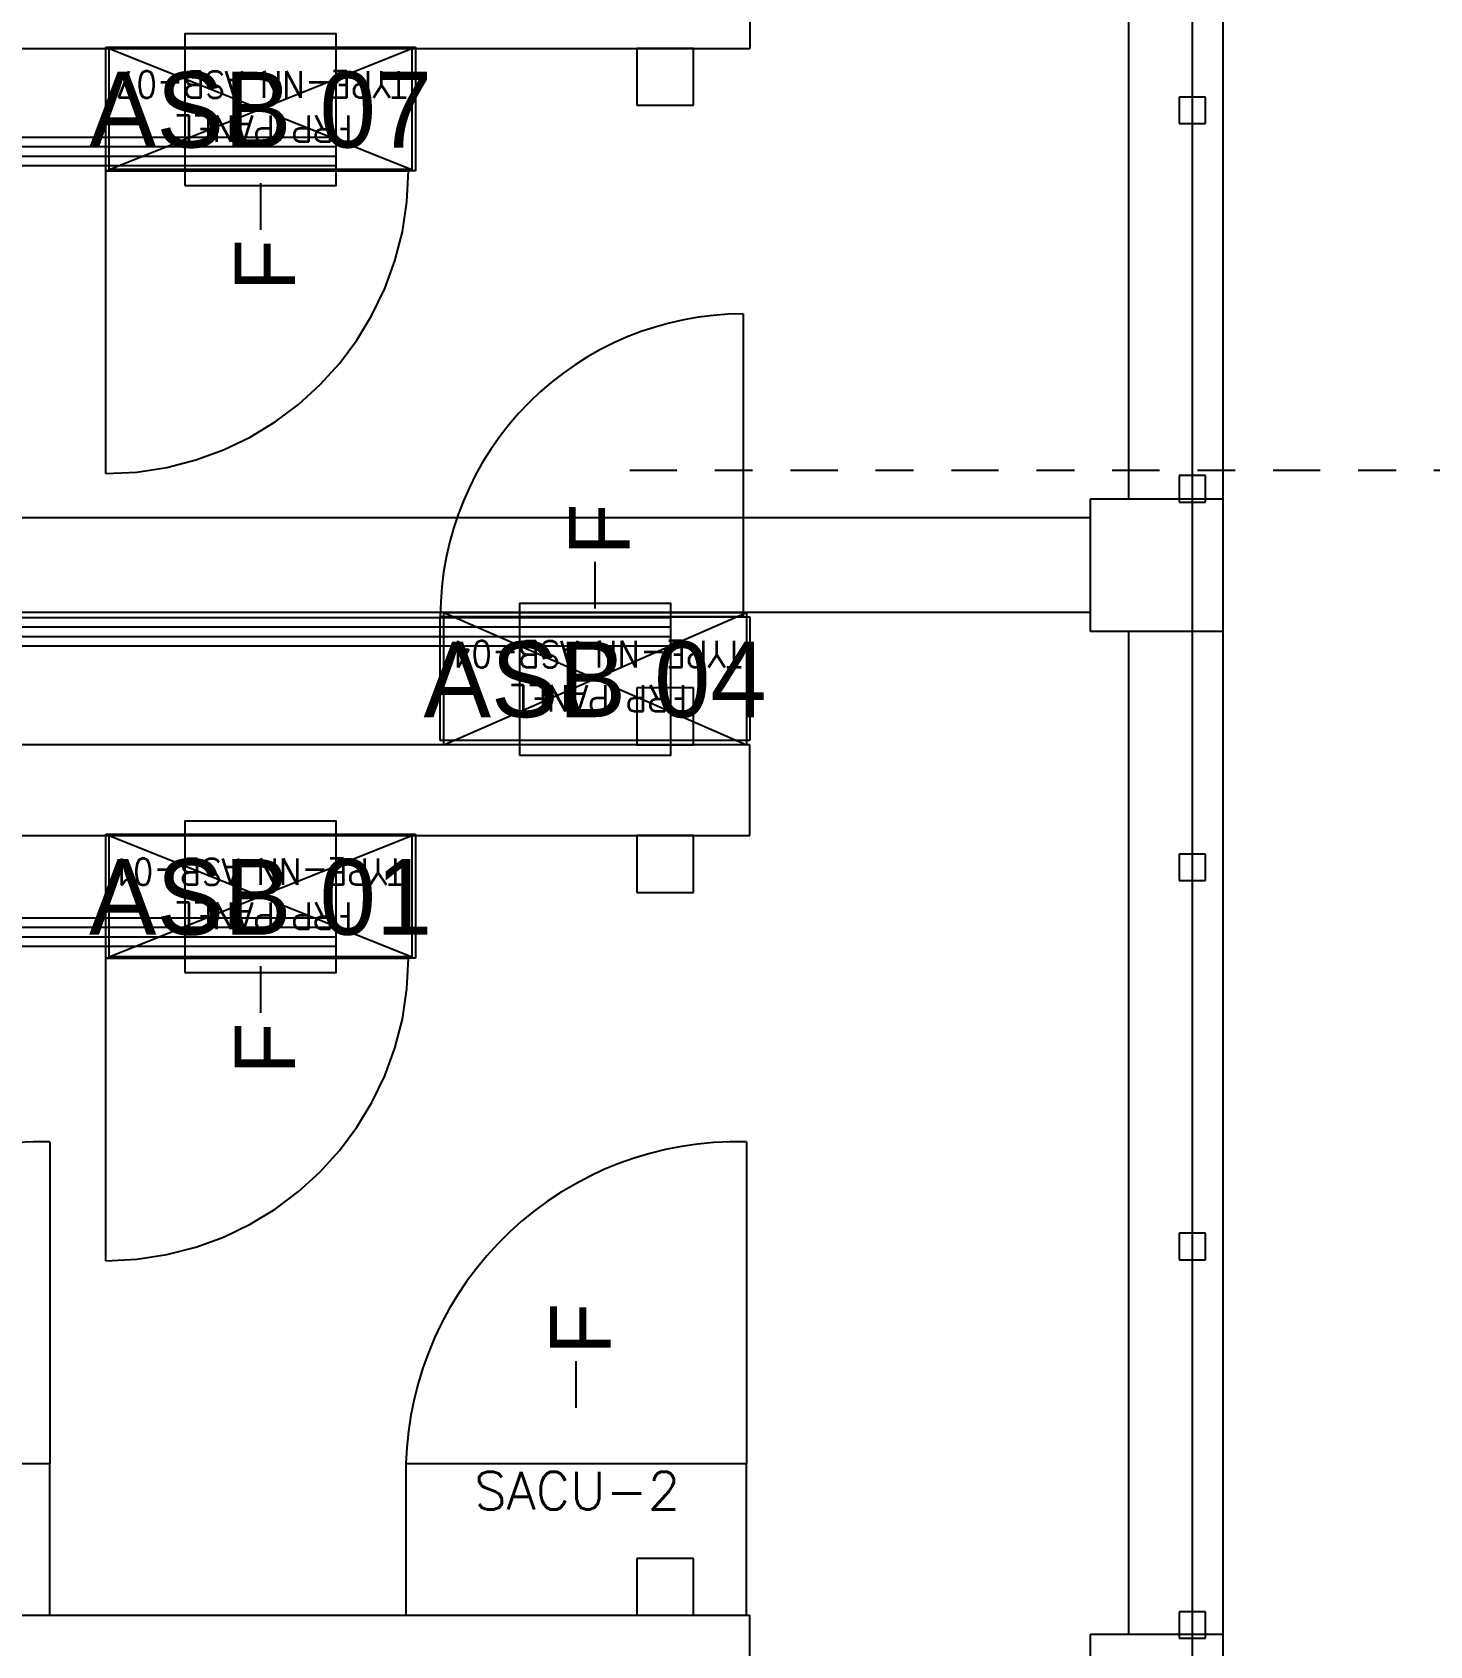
# Model space of a CAD drawing. Header units: metres. Extents: x 532315 to 532639, y 2674519 to 2674914.
# Drawn here: x 532470.621 to 532474.314, y 2674744.073 to 2674748.336 of the extents above; entities that cross this region are included whole.
import ezdxf
from ezdxf.enums import TextEntityAlignment as Align

# ---------------------------------------------------------------- set-up
doc = ezdxf.new("R2010")
doc.units = ezdxf.units.M
doc.header["$MEASUREMENT"] = 0
for name, pattern in [('CENTER', [2, 1.25, -0.25, 0.25, -0.25]), ('DASHED', [0.75, 0.5, -0.25]), ('HIDDEN', [0.375, 0.25, -0.125]), ('PHANTOM', [63.5, 31.75, -6.35, 6.35, -6.35, 6.35, -6.35])]:
    doc.linetypes.add(name, pattern=pattern)
for name, color, linetype in [('1', 5, 'Continuous'), ('IDT', 7, 'Continuous'), ('LT Cable(AG) INV to LT Panel BL-07', 2, 'Continuous')]:
    doc.layers.add(name, color=color, linetype=linetype)
doc.styles.add('Arial', font='arial.ttf')
doc.styles.add('RomanS', font='romans.shx')
doc.styles.get("Standard").update_dxf_attribs({"font": 'Adani Regular.ttf'})

# ---------------------------------------------------------------- blocks, each defined once
blk = doc.blocks.new('ASB')
at = {"layer": '1', "color": 5}
blk.add_lwpolyline([(-0.2, -0.2), (0.2, -0.2), (0.2, 0.2), (-0.2, 0.2)], close=True, dxfattribs=at)
at = {"layer": '1', "color": 7}
blk.add_attdef('ID', text='', height=0.2, dxfattribs=at).set_placement((0, 0), align=Align.MIDDLE_CENTER)
blk = doc.blocks.new('IDT')
at = {"layer": 'IDT', "color": 8, "linetype": 'PHANTOM', "ltscale": 0.25}
blk.add_line((25.6331, 9.1603), (25.6331, 16.0353), dxfattribs=at)
at = {"layer": 'IDT', "color": 8}
for p, q in [((25.552, 15.0601), (25.552, 15.4101)), ((25.902, 15.4101), (25.902, 15.0601)), ((25.902, 15.0601), (25.552, 15.0601)), ((25.552, 12.4101), (25.552, 15.0601)), ((25.5981, 15.0703), (25.5981, 15.0003)), ((25.6681, 15.0703), (25.5981, 15.0703)), ((25.6681, 15.0003), (25.6681, 15.0703)), ((25.802, 12.4101), (25.802, 15.0601)), ((32.6992, 15.0097), (26.802, 15.0097)), ((26.951, 15.0097), (26.951, 14.8597)), ((27.101, 15.0097), (26.951, 15.0097)), ((27.101, 14.8597), (27.101, 15.0097)), ((25.5981, 15.0003), (25.6681, 15.0003)), ((26.951, 14.8597), (27.101, 14.8597)), ((25.5981, 14.0703), (25.5981, 14.0003)), ((25.6681, 14.0703), (25.5981, 14.0703)), ((25.6681, 14.0003), (25.6681, 14.0703)), ((25.5981, 14.0003), (25.6681, 14.0003)), ((27.686, 13.2732), (28.504, 13.2732)), ((27.686, 12.9462), (27.686, 13.2732)), ((27.695, 12.9497), (27.695, 13.2697)), ((27.695, 13.2697), (28.495, 13.2697)), ((28.495, 13.2697), (27.695, 12.9497)), ((28.495, 12.9497), (27.695, 13.2697)), ((28.495, 13.2697), (28.495, 12.9497)), ((28.504, 13.2732), (28.504, 12.9462)), ((26.951, 13.0997), (26.951, 12.9497)), ((27.101, 13.0997), (26.951, 13.0997)), ((27.101, 12.9497), (27.101, 13.0997)), ((25.5981, 13.0685), (25.5981, 12.9985)), ((25.6681, 13.0685), (25.5981, 13.0685)), ((25.6681, 12.9985), (25.6681, 13.0685)), ((25.5981, 12.9985), (25.6681, 12.9985)), ((32.6992, 12.9497), (26.802, 12.9497)), ((26.951, 12.9497), (27.101, 12.9497)), ((28.504, 12.9462), (27.686, 12.9462)), ((28.495, 12.9497), (27.695, 12.9497)), ((26.802, 12.7097), (32.6992, 12.7097)), ((26.811, 12.3601), (26.811, 12.7097)), ((26.811, 12.7097), (27.611, 12.7097)), ((27.611, 12.7097), (26.811, 12.3601)), ((27.611, 12.3601), (26.811, 12.7097)), ((26.951, 12.7097), (26.951, 12.5597)), ((27.101, 12.7097), (26.951, 12.7097)), ((27.101, 12.5597), (27.101, 12.7097)), ((27.611, 12.7097), (27.611, 12.3601)), ((26.802, 12.6984), (27.62, 12.6984)), ((26.802, 12.3714), (26.802, 12.6984)), ((27.62, 12.6984), (27.62, 12.3714)), ((26.951, 12.5597), (27.101, 12.5597)), ((25.552, 12.0601), (25.552, 12.4101)), ((25.552, 12.4101), (25.902, 12.4101)), ((25.902, 12.4101), (25.902, 12.0601)), ((27.62, 12.3714), (26.802, 12.3714)), ((25.902, 12.3601), (29.552, 12.3601)), ((27.611, 12.3601), (26.811, 12.3601)), ((25.902, 12.1101), (29.552, 12.1101)), ((25.5981, 12.0685), (25.5981, 11.9985)), ((25.6681, 12.0685), (25.5981, 12.0685)), ((25.6681, 11.9985), (25.6681, 12.0685)), ((25.902, 12.0601), (25.552, 12.0601)), ((25.552, 9.4101), (25.552, 12.0601)), ((25.802, 9.4101), (25.802, 12.0601)), ((25.5981, 11.9985), (25.6681, 11.9985)), ((27.686, 11.1932), (28.504, 11.1932)), ((27.686, 10.8662), (27.686, 11.1932)), ((27.695, 10.8697), (27.695, 11.1897)), ((27.695, 11.1897), (28.495, 11.1897)), ((28.495, 11.1897), (27.695, 10.8697)), ((28.495, 10.8697), (27.695, 11.1897)), ((28.495, 11.1897), (28.495, 10.8697)), ((28.504, 11.1932), (28.504, 10.8662)), ((25.5981, 11.0685), (25.5981, 10.9985)), ((25.6681, 11.0685), (25.5981, 11.0685)), ((25.6681, 10.9985), (25.6681, 11.0685)), ((26.951, 11.0197), (26.951, 10.8697)), ((27.101, 11.0197), (26.951, 11.0197)), ((27.101, 10.8697), (27.101, 11.0197)), ((25.5981, 10.9985), (25.6681, 10.9985)), ((32.6992, 10.8697), (26.802, 10.8697)), ((26.951, 10.8697), (27.101, 10.8697)), ((28.504, 10.8662), (27.686, 10.8662)), ((28.495, 10.8697), (27.695, 10.8697))]:
    blk.add_line(p, q, dxfattribs=at)
at = {"layer": 'IDT', "color": 8, "linetype": 'HIDDEN', "ltscale": 2.5}
for p, q in [((26.802, 15.2497), (26.802, 15.0097)), ((26.802, 12.9497), (26.802, 12.7097)), ((26.802, 10.6297), (26.802, 10.8697))]:
    blk.add_line(p, q, dxfattribs=at)
at = {"layer": 'IDT', "color": 7}
for p, q in [((27.711, 15.0097), (26.811, 15.0097)), ((26.811, 15.0097), (26.811, 14.6097)), ((27.711, 14.6097), (27.711, 15.0097)), ((29.552, 15.0097), (28.652, 15.0097)), ((28.652, 15.0097), (28.652, 14.6097)), ((26.811, 14.6097), (27.711, 14.6097)), ((28.652, 14.6097), (29.552, 14.6097)), ((27.261, 14.4621), (27.261, 14.4109)), ((27.261, 14.4109), (27.261, 14.3384)), ((28.095, 13.3458), (28.095, 13.4183)), ((28.095, 13.2947), (28.095, 13.3458)), ((27.686, 13.2732), (28.504, 13.2732)), ((27.686, 12.9462), (27.686, 13.2732)), ((28.504, 13.2732), (28.504, 12.9462)), ((28.504, 12.9462), (27.686, 12.9462)), ((26.802, 12.6984), (27.62, 12.6984)), ((26.802, 12.3714), (26.802, 12.6984)), ((27.62, 12.6984), (27.62, 12.3714)), ((27.62, 12.3714), (26.802, 12.3714)), ((27.211, 12.3497), (27.211, 12.2985)), ((27.211, 12.2985), (27.211, 12.226)), ((28.095, 11.2767), (28.095, 11.3492)), ((28.095, 11.2255), (28.095, 11.2767)), ((27.686, 11.1932), (28.504, 11.1932)), ((27.686, 10.8662), (27.686, 11.1932)), ((28.504, 11.1932), (28.504, 10.8662)), ((28.504, 10.8662), (27.686, 10.8662))]:
    blk.add_line(p, q, dxfattribs=at)
at = {"layer": 'IDT', "color": 8, "linetype": 'DASHED', "ltscale": 5}
for p, q in [((26.811, 13.7589), (26.811, 14.6097)), ((26.811, 14.6097), (27.711, 14.6097)), ((28.652, 13.7589), (28.652, 14.6097)), ((28.652, 14.6097), (29.552, 14.6097)), ((28.504, 14.0732), (28.504, 13.2732)), ((28.4602, 13.2732), (27.704, 13.2732)), ((28.504, 13.2732), (28.4602, 13.2732)), ((26.82, 11.5714), (26.82, 12.3714)), ((26.82, 12.3714), (26.8639, 12.3714)), ((26.8639, 12.3714), (27.62, 12.3714)), ((28.504, 11.9932), (28.504, 11.1932)), ((28.4602, 11.1932), (27.704, 11.1932)), ((28.504, 11.1932), (28.4602, 11.1932))]:
    blk.add_line(p, q, dxfattribs=at)
at = {"layer": 'IDT', "color": 8, "linetype": 'CENTER', "ltscale": 0.1}
blk.add_line((12.5447, 11.9854), (27.1642, 11.9854), dxfattribs=at)
at = {"layer": 'IDT', "color": 8, "linetype": 'DASHED', "ltscale": 5}
for centre, radius, start, end in [((26.8361, 14.6339), 0.8753, 268.3615, 358.4192), ((28.6771, 14.6339), 0.8753, 268.3615, 358.4192), ((28.504, 13.2732), 0.8, 90, 180), ((26.82, 12.3714), 0.8, 270, 0), ((28.504, 11.1932), 0.8, 90, 180)]:
    blk.add_arc(centre, radius, start, end, dxfattribs=at)
at = {"layer": 'IDT', "color": 7, "ltscale": 0.1, "style": 'RomanS'}
blk.add_text('SACU-2', height=0.1, rotation=180, dxfattribs=at).set_placement((27.5305, 14.7306))
at = {"layer": 'IDT', "color": 7, "style": 'Arial'}
for p in [(27.1698, 14.3212), (28.0038, 13.5801), (27.1198, 12.2089), (28.0038, 11.511)]:
    blk.add_text('F', height=0.16, rotation=270, dxfattribs=at).set_placement(p)
at = {"layer": 'IDT', "color": 7, "style": 'RomanS', "width": 0.9}
for s, p in [('FRP PANEL', (27.8518, 13.1269)), ('TYPE-NN ASB-01', (27.7167, 13.0102)), ('FRP PANEL', (26.9678, 12.5521)), ('TYPE-NN ASB-04', (26.8222, 12.4354)), ('FRP PANEL', (27.8518, 11.0469)), ('TYPE-NN ASB-07', (27.7077, 10.9302))]:
    blk.add_text(s, height=0.07, dxfattribs=at).set_placement(p)

msp = doc.modelspace()

# ---------------------------------------------------------------- linework, layer by layer
at = {"layer": 'LT Cable(AG) INV to LT Panel BL-07'}
for points in [[(532471.4243, 2674748.033), (532466.9328, 2674748.033, 0.033182), (532466.8138, 2674748.0251), (532464.4542, 2674747.7102, -0.033182), (532464.3352, 2674747.7022), (532458.2483, 2674747.7022, 0.414214), (532457.3483, 2674746.8022), (532457.3483, 2674727.5997, -0.034326), (532457.3398, 2674727.4765), (532457.2755, 2674727.0105, 0.034326), (532457.267, 2674726.8873), (532457.267, 2674726.5022), (532435.1044, 2674726.5022, -0.414214), (532434.2044, 2674727.4022), (532434.2044, 2674748.1022, 0.414214), (532433.3044, 2674749.0022), (532381.9816, 2674749.0022, -0.414214), (532381.0816, 2674749.9022), (532381.0816, 2674750.1878)], [(532471.4243, 2674748.058), (532466.9312, 2674748.058, 0.033182), (532466.8121, 2674748.0501), (532464.4526, 2674747.7352, -0.033182), (532464.3335, 2674747.7272), (532458.2233, 2674747.7272, 0.414214), (532457.3233, 2674746.8272), (532457.3233, 2674727.6014, -0.034326), (532457.3148, 2674727.4782), (532457.2505, 2674727.0122, 0.034326), (532457.242, 2674726.8891), (532457.242, 2674726.5272), (532446.7656, 2674726.5272, -0.414214), (532445.8656, 2674727.4272), (532445.8656, 2674727.6878)], [(532471.4243, 2674748.008), (532466.9345, 2674748.008, 0.033182), (532466.8154, 2674748.0001), (532464.4559, 2674747.6852, -0.033182), (532464.3368, 2674747.6772), (532458.2733, 2674747.6772, 0.414214), (532457.3733, 2674746.7772), (532457.3733, 2674727.5979, -0.034326), (532457.3648, 2674727.4748), (532457.3005, 2674727.0088, 0.034326), (532457.292, 2674726.8856), (532457.292, 2674726.4772), (532381.9816, 2674726.4772, -0.414214), (532381.0816, 2674727.3772), (532381.0816, 2674727.6878)], [(532471.4243, 2674747.983), (532466.9362, 2674747.983, 0.033182), (532466.8171, 2674747.9751), (532464.4576, 2674747.6602, -0.033182), (532464.3385, 2674747.6522), (532458.2983, 2674747.6522, 0.414214), (532457.3983, 2674746.7522), (532457.3983, 2674727.5962, -0.034326), (532457.3898, 2674727.4731), (532457.3255, 2674727.007, 0.034326), (532457.317, 2674726.8839), (532457.317, 2674697.3522, -0.414214), (532456.417, 2674696.4522), (532446.8156, 2674696.4522, -0.414214), (532445.9156, 2674697.3522), (532445.9156, 2674697.6878)], [(532472.3083, 2674746.7887), (532467.9997, 2674746.7887, -0.058937), (532467.7897, 2674746.8135), (532464.5018, 2674747.6024, 0.058937), (532464.2918, 2674747.6272), (532458.3233, 2674747.6272, 0.414214), (532457.4233, 2674746.7272), (532457.4233, 2674727.5945, -0.034326), (532457.4148, 2674727.4714), (532457.3505, 2674727.0053, 0.034326), (532457.342, 2674726.8822), (532457.342, 2674697.3272, -0.414214), (532456.442, 2674696.4272), (532381.9816, 2674696.4272, -0.414214), (532381.0816, 2674697.3272), (532381.0816, 2674697.6878)], [(532472.3083, 2674746.7387), (532467.9997, 2674746.7387, -0.058937), (532467.7897, 2674746.7635), (532464.5018, 2674747.5524, 0.058937), (532464.2918, 2674747.5772), (532458.3733, 2674747.5772, 0.414214), (532457.4733, 2674746.6772), (532457.4733, 2674727.5911, -0.034326), (532457.4648, 2674727.4679), (532457.4005, 2674727.0019, 0.034326), (532457.392, 2674726.8787), (532457.392, 2674667.2772, -0.414214), (532456.492, 2674666.3772), (532381.9816, 2674666.3772, -0.414214), (532381.0816, 2674667.2772), (532381.0816, 2674667.6878)], [(532472.3083, 2674746.7637), (532467.9997, 2674746.7637, -0.058937), (532467.7897, 2674746.7885), (532464.5018, 2674747.5774, 0.058937), (532464.2918, 2674747.6022), (532458.3483, 2674747.6022, 0.414214), (532457.4483, 2674746.7022), (532457.4483, 2674727.5928, -0.034326), (532457.4398, 2674727.4696), (532457.3755, 2674727.0036, 0.034326), (532457.367, 2674726.8805), (532457.367, 2674667.3022, -0.414214), (532456.467, 2674666.4022), (532446.8156, 2674666.4022, -0.414214), (532445.9156, 2674667.3022), (532445.9156, 2674667.6878)], [(532472.3083, 2674746.7137), (532467.9997, 2674746.7137, -0.058937), (532467.7897, 2674746.7385), (532464.5018, 2674747.5274, 0.058937), (532464.2918, 2674747.5522), (532458.3983, 2674747.5522, 0.414214), (532457.4983, 2674746.6522), (532457.4983, 2674727.5893, -0.034326), (532457.4898, 2674727.4662), (532457.4255, 2674727.0002, 0.034326), (532457.417, 2674726.877), (532457.417, 2674644.7522, -0.414214), (532456.517, 2674643.8522), (532446.8156, 2674643.8522, -0.414214), (532445.9156, 2674644.7522), (532445.9156, 2674645.1878)]]:
    msp.add_lwpolyline(points, format="xyb", dxfattribs=at)
at = {"layer": 'LT Cable(AG) INV to LT Panel BL-07', "color": 5}
for points in [[(532471.4243, 2674745.9451), (532466.9517, 2674745.9451, 0.041787), (532466.8021, 2674745.9326), (532464.4726, 2674745.5398, -0.041787), (532464.3229, 2674745.5272), (532461.3733, 2674745.5272, 0.414214), (532460.4733, 2674744.6272), (532460.4733, 2674727.6762, 0.06966), (532460.5079, 2674727.4291), (532460.6074, 2674727.0807, -0.06966), (532460.642, 2674726.8335), (532460.642, 2674726.5272), (532518.1375, 2674726.5272, 0.414214), (532519.0375, 2674727.4272), (532519.0375, 2674748.1272, -0.414214), (532519.9375, 2674749.0272), (532603.549, 2674749.0272, 0.414214), (532604.449, 2674749.9272), (532604.449, 2674750.1878)], [(532471.4243, 2674745.9201), (532466.9517, 2674745.9201, 0.041787), (532466.8021, 2674745.9076), (532464.4726, 2674745.5148, -0.041787), (532464.3229, 2674745.5022), (532461.3983, 2674745.5022, 0.414214), (532460.4983, 2674744.6022), (532460.4983, 2674727.6797, 0.06966), (532460.5329, 2674727.4326), (532460.6324, 2674727.0842, -0.06966), (532460.667, 2674726.837), (532460.667, 2674726.5522), (532518.1125, 2674726.5522, 0.414214), (532519.0125, 2674727.4522), (532519.0125, 2674748.1522, -0.414214), (532519.9125, 2674749.0522), (532538.765, 2674749.0522, 0.414214), (532539.665, 2674749.9522), (532539.665, 2674750.1878)], [(532471.4243, 2674745.9951), (532466.9517, 2674745.9951, 0.041787), (532466.8021, 2674745.9826), (532464.4726, 2674745.5898, -0.041787), (532464.3229, 2674745.5772), (532461.3233, 2674745.5772, 0.414214), (532460.4233, 2674744.6772), (532460.4233, 2674727.6692, 0.06966), (532460.4579, 2674727.4221), (532460.5574, 2674727.0737, -0.06966), (532460.592, 2674726.8265), (532460.592, 2674712.3772, 0.414214), (532461.492, 2674711.4772), (532603.549, 2674711.4772, 0.414214), (532604.449, 2674712.3772), (532604.449, 2674712.6878)], [(532471.4243, 2674745.9701), (532466.9517, 2674745.9701, 0.041787), (532466.8021, 2674745.9576), (532464.4726, 2674745.5648, -0.041787), (532464.3229, 2674745.5522), (532461.3483, 2674745.5522, 0.414214), (532460.4483, 2674744.6522), (532460.4483, 2674727.6727, 0.06966), (532460.4829, 2674727.4256), (532460.5824, 2674727.0772, -0.06966), (532460.617, 2674726.83), (532460.617, 2674712.4022, 0.414214), (532461.517, 2674711.5022), (532538.765, 2674711.5022, 0.414214), (532539.665, 2674712.4022), (532539.665, 2674712.6878)]]:
    msp.add_lwpolyline(points, format="xyb", dxfattribs=at)

# ---------------------------------------------------------------- block references
at = {"layer": '1'}
for p, values in [((532471.2243, 2674748.1313), {'ID': 'ASB 07'}), ((532472.1083, 2674746.6261), {'ID': 'ASB 04'}), ((532471.2243, 2674746.0513), {'ID': 'ASB 01'})]:
    msp.add_blockref('ASB', p, dxfattribs=at).add_auto_attribs(values)
at = {"layer": 'IDT', "color": 8, "rotation": 180}
msp.add_blockref('IDT', (532499.3193, 2674759.163), dxfattribs=at)

doc.saveas('drawing.dxf')
